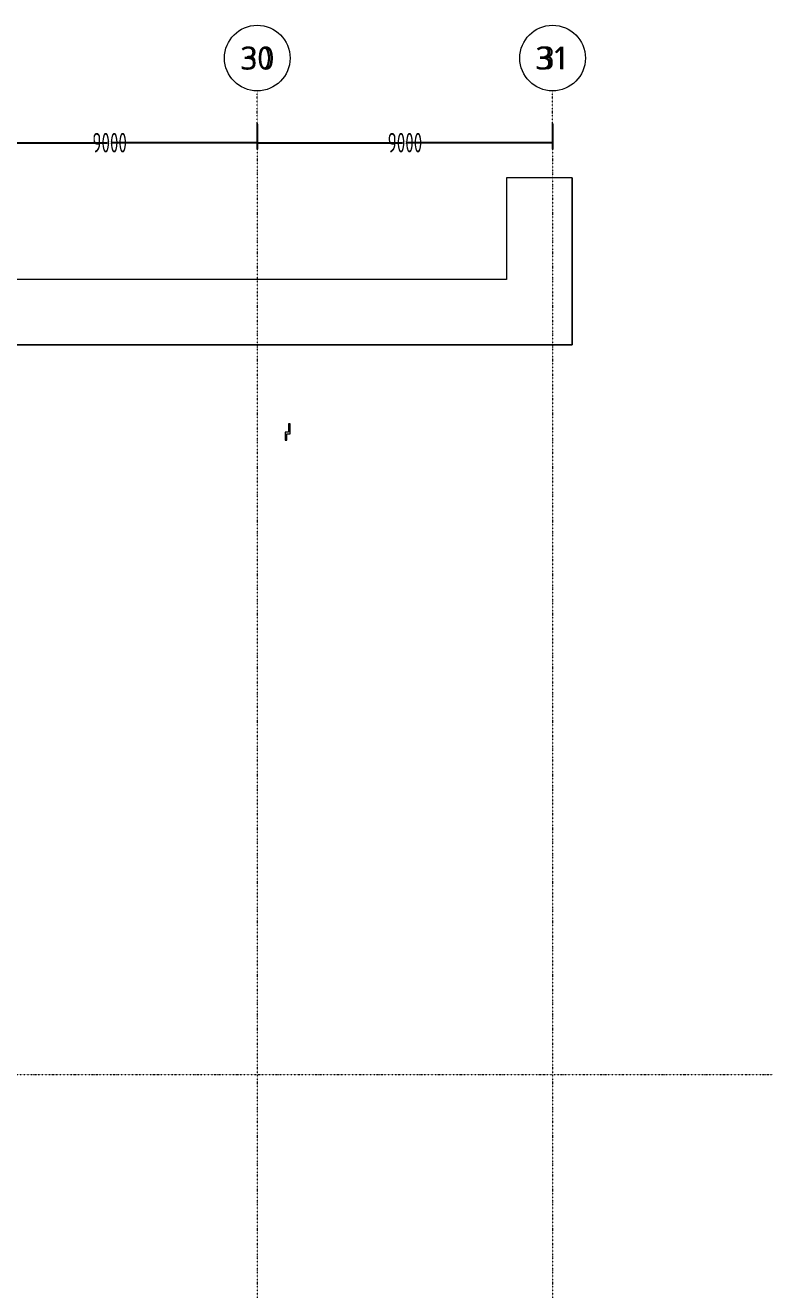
# Model space of a CAD drawing. Extents: x -32000 to 401936, y -48083 to 131250.
# Drawn here: x 245530 to 268065, y 92686 to 131250 of the extents above; entities that cross this region are included whole.
import ezdxf
from ezdxf.enums import TextEntityAlignment as Align

# ---------------------------------------------------------------- set-up
doc = ezdxf.new("R2010")
doc.units = 0
doc.header["$LTSCALE"] = 10
doc.linetypes.add('H12PL4$0$JJP_三點線', pattern=[0.9, 0.3, -0.15, 0, -0.15, 0, -0.15, 0, -0.15])
doc.linetypes.add('XFM7P40ICA$0$H12PL4$0$JJP_三點線', pattern=[0.9, 0.3, -0.15, 0, -0.15, 0, -0.15, 0, -0.15])
for name, color, linetype in [('H12PL4$0$A-DIM', 252, 'Continuous'), ('H12PL4$0$S-GRID', 252, 'Continuous'), ('XFM7P40ICA$0$H12PL4$0$A-DIM', 252, 'Continuous'), ('XFM7P40ICA$0$H12PL4$0$L40_19_HOJO', 252, 'Continuous'), ('XFM7P40ICA$0$H12PL4$0$L40_19_SUGATA2', 252, 'Continuous'), ('XFM7P40ICA$0$H12PL4$0$S-GRID', 252, 'Continuous')]:
    doc.layers.add(name, color=color, linetype=linetype)
doc.styles.add('H12PL4$0$dim-txt', font='isocp.shx', dxfattribs={"width": 0.7, "bigfont": 'chineset.shx'})
doc.styles.add('H12PL4$0$Standard', font='', dxfattribs={"width": 0.8})
doc.styles.add('XFM7P40ICA$0$H12PL4$0$dim-txt', font='isocp.shx', dxfattribs={"width": 0.7, "bigfont": 'chineset.shx'})
doc.styles.add('XFM7P40ICA$0$H12PL4$0$Standard', font='isocp.shx', dxfattribs={"bigfont": 'chineset.shx'})
doc.styles.get('H12PL4$0$Standard').set_extended_font_data('Microsoft JhengHei')
doc.dimstyles.new('H12PL4$0$ARCH-dim-200MM', dxfattribs={"dimscale": 200, "dimtxt": 0.3, "dimasz": 0.1, "dimexe": 0.1, "dimexo": 0.1, "dimgap": 0.05, "dimtad": 1, "dimdec": 0, "dimlfac": 10, "dimrnd": 0.5, "dimdsep": 46, "dimtxsty": 'H12PL4$0$dim-txt', "dimblk": 'H12PL4$0$_Dot', "dimcen": 2, "dimclrd": 256, "dimclre": 256, "dimclrt": 256, "dimadec": 0, "dimazin": 0, "dimtfac": 1, "dimtix": 1, "dimtmove": 2, "dimatfit": 3, "dimldrblk": 'H12PL4$0$_OBLIQUE', "dimfxl": 1, "dimtvp": 1, "dimtolj": 1, "dimarcsym": 0})
doc.dimstyles.new('XFM7P40ICA$0$H12PL4$0$ARCH-dim-2000', dxfattribs={"dimscale": 2000, "dimtxt": 0.3, "dimasz": 0.1, "dimexe": 0.1, "dimexo": 0.1, "dimgap": 0.05, "dimtad": 1, "dimdec": 0, "dimrnd": 0.5, "dimdsep": 46, "dimtxsty": 'XFM7P40ICA$0$H12PL4$0$dim-txt', "dimblk": 'XFM7P40ICA$0$H12PL4$0$_Dot', "dimcen": 2, "dimclrd": 256, "dimclre": 256, "dimclrt": 256, "dimadec": 0, "dimazin": 0, "dimtfac": 1, "dimtix": 1, "dimtmove": 2, "dimatfit": 3, "dimldrblk": 'XFM7P40ICA$0$H12PL4$0$_OBLIQUE', "dimfxl": 1, "dimtvp": 1, "dimtolj": 1, "dimarcsym": 0})

# ---------------------------------------------------------------- blocks, each defined once
blk = doc.blocks.new('*D356')
at = {"layer": 'DEFPOINTS', "color": 0, "linetype": 'Continuous', "transparency": 16777216}
for p in [(243600, 128250), (252600, 128250), (252600, 127670)]:
    blk.add_point(p, dxfattribs=at)
at = {"layer": 'XFM7P40ICA$0$H12PL4$0$A-DIM', "linetype": 'Continuous', "lineweight": -2, "transparency": 16777216}
for p, q in [((243600, 128050), (243600, 127470)), ((252600, 128050), (252600, 127470)), ((243800, 127670), (247466, 127670)), ((252400, 127670), (248734, 127670))]:
    blk.add_line(p, q, dxfattribs=at)
at = {"layer": 'XFM7P40ICA$0$H12PL4$0$A-DIM', "linetype": 'Continuous', "lineweight": 0, "transparency": 16777216, "insert": (248100, 127670), "char_height": 600, "attachment_point": 5, "style": 'XFM7P40ICA$0$H12PL4$0$dim-txt'}
blk.add_mtext('\\A1;9000', dxfattribs=at)
blk = doc.blocks.new('XFM7P40ICA$0$H12PL4$0$_Dot')
blk = doc.blocks.new('XFM7P40ICA$0$H12PL4$0$_OBLIQUE')
at = {"color": 0, "linetype": 'ByBlock', "lineweight": -2}
blk.add_line((-0.5, -0.5), (0.5, 0.5), dxfattribs=at)
blk = doc.blocks.new('*D357')
at = {"layer": 'DEFPOINTS', "color": 0, "linetype": 'Continuous', "transparency": 16777216}
for p in [(252600, 128250), (261600, 128250), (261600, 127670)]:
    blk.add_point(p, dxfattribs=at)
at = {"layer": 'XFM7P40ICA$0$H12PL4$0$A-DIM', "linetype": 'Continuous', "lineweight": -2, "transparency": 16777216}
for p, q in [((252600, 128050), (252600, 127470)), ((261600, 128050), (261600, 127470)), ((252800, 127670), (256466, 127670)), ((261400, 127670), (257734, 127670))]:
    blk.add_line(p, q, dxfattribs=at)
at = {"layer": 'XFM7P40ICA$0$H12PL4$0$A-DIM', "linetype": 'Continuous', "lineweight": 0, "transparency": 16777216, "insert": (257100, 127670), "char_height": 600, "attachment_point": 5, "style": 'XFM7P40ICA$0$H12PL4$0$dim-txt'}
blk.add_mtext('\\A1;9000', dxfattribs=at)
blk = doc.blocks.new('*D547')
at = {"layer": 'DEFPOINTS', "color": 0, "linetype": 'Continuous', "transparency": 16777216}
for p in [(243600, 128250), (252600, 128250), (252600, 127670)]:
    blk.add_point(p, dxfattribs=at)
at = {"layer": 'H12PL4$0$A-DIM', "linetype": 'Continuous', "lineweight": -2, "transparency": 16777216}
for p, q in [((243600, 128230), (243600, 127650)), ((252600, 128230), (252600, 127650)), ((243620, 127670), (248022, 127670)), ((252580, 127670), (248178, 127670))]:
    blk.add_line(p, q, dxfattribs=at)
at = {"layer": 'H12PL4$0$A-DIM', "linetype": 'Continuous', "lineweight": 0, "transparency": 16777216, "insert": (248100, 127670), "char_height": 60, "attachment_point": 5, "style": 'H12PL4$0$dim-txt'}
blk.add_mtext('\\A1;90000', dxfattribs=at)
blk = doc.blocks.new('H12PL4$0$_Dot')
blk = doc.blocks.new('H12PL4$0$_OBLIQUE')
at = {"color": 0, "linetype": 'ByBlock', "lineweight": -2}
blk.add_line((-0.5, -0.5), (0.5, 0.5), dxfattribs=at)
blk = doc.blocks.new('*D548')
at = {"layer": 'DEFPOINTS', "color": 0, "linetype": 'Continuous', "transparency": 16777216}
for p in [(252600, 128250), (261600, 128250), (261600, 127670)]:
    blk.add_point(p, dxfattribs=at)
at = {"layer": 'H12PL4$0$A-DIM', "linetype": 'Continuous', "lineweight": -2, "transparency": 16777216}
for p, q in [((252600, 128230), (252600, 127650)), ((261600, 128230), (261600, 127650)), ((252620, 127670), (257022, 127670)), ((261580, 127670), (257178, 127670))]:
    blk.add_line(p, q, dxfattribs=at)
at = {"layer": 'H12PL4$0$A-DIM', "linetype": 'Continuous', "lineweight": 0, "transparency": 16777216, "insert": (257100, 127670), "char_height": 60, "attachment_point": 5, "style": 'H12PL4$0$dim-txt'}
blk.add_mtext('\\A1;90000', dxfattribs=at)
blk = doc.blocks.new('XFM7P40ICA$0$H12PL4')
at = {"lineweight": 0}
blk.add_lwpolyline([(253550, 119092.7), (253550, 118842.7), (253450, 118842.7), (253450, 118592.7), (253500, 118592.7), (253500, 118792.7), (253600, 118792.7), (253600, 119092.7)], close=True, dxfattribs=at)
at = {"layer": 'XFM7P40ICA$0$H12PL4$0$L40_19_HOJO', "lineweight": 0, "flags": 128}
for points in [[(191950, 111050), (199850, 111050), (199850, 111550), (199050, 111550), (199050, 114950), (201050, 114950), (201050, 106200), (201650, 106200), (201650, 106950), (234550, 106950), (234550, 106200), (235150, 106200), (235150, 114950), (243600, 114950), (243600, 113800), (244100, 113800), (244100, 121500), (262200, 121500), (262200, 126600)], [(260200, 126600), (260200, 123500), (242100, 123500), (242100, 116950), (11050, 116950), (11050, 123550), (2150, 123550), (2150, 126600)], [(262200, 126600), (260200, 126600)]]:
    blk.add_lwpolyline(points, dxfattribs=at)
at = {"layer": 'XFM7P40ICA$0$H12PL4$0$L40_19_SUGATA2', "lineweight": 0, "flags": 128}
blk.add_lwpolyline([(262200, 126600), (262200, 121500), (244100, 121500), (244100, 113800), (243600, 113800), (243600, 114950), (235150, 114950), (235150, 106200), (234550, 106200), (234550, 106950), (201650, 106950), (201650, 106200), (201050, 106200), (201050, 114950), (199050, 114950), (199050, 111550), (199850, 111550), (199850, 111050), (191950, 111050)], dxfattribs=at)
at = {"layer": 'XFM7P40ICA$0$H12PL4$0$S-GRID', "linetype": 'XFM7P40ICA$0$H12PL4$0$JJP_三點線', "lineweight": 0}
for p, q in [((252600, 128250), (252600, 129250)), ((261600, 128250), (261600, 129250)), ((252600, 128250), (252600, -28000)), ((261600, 128250), (261600, -28000)), ((-29000, 99250), (289600, 99250))]:
    blk.add_line(p, q, dxfattribs=at)
at = {"layer": 'XFM7P40ICA$0$H12PL4$0$S-GRID', "lineweight": 0}
for centre in [(252600, 130250), (261600, 130250)]:
    blk.add_circle(centre, 1000, dxfattribs=at)
at = {"layer": 'XFM7P40ICA$0$H12PL4$0$S-GRID', "linetype": 'XFM7P40ICA$0$H12PL4$0$JJP_三點線', "lineweight": 0}
for p in [(252600, 128250), (252600, 128250), (261600, 128250), (261600, 128250)]:
    blk.add_point(p, dxfattribs=at)
at = {"layer": 'XFM7P40ICA$0$H12PL4$0$S-GRID', "style": 'XFM7P40ICA$0$H12PL4$0$Standard'}
for s, p in [('30', (252600, 130600)), ('31', (261600, 130602.4))]:
    blk.add_text(s, height=700, dxfattribs=at).set_placement(p, align=Align.TOP_CENTER)
at = {"layer": 'XFM7P40ICA$0$H12PL4$0$A-DIM', "linetype": 'Continuous', "lineweight": 0}
for base, p1, p2, picture, middle in [((252600, 127670), (243600, 128250), (252600, 128250), '*D356', (248100, 127670)), ((261600, 127670), (252600, 128250), (261600, 128250), '*D357', (257100, 127670))]:
    dim = blk.add_linear_dim(base=base, p1=p1, p2=p2, dimstyle='XFM7P40ICA$0$H12PL4$0$ARCH-dim-2000', dxfattribs=at)
    dim.commit()
    dim.dimension.update_dxf_attribs({"geometry": picture, "text_midpoint": middle, "dimtype": 128})
blk = doc.blocks.new('XFM7P40ICA')
blk.add_blockref('XFM7P40ICA$0$H12PL4', (0, 0))
blk = doc.blocks.new('H12PL4')
at = {"lineweight": 0}
blk.add_lwpolyline([(253550, 119092.66), (253550, 118842.66), (253450, 118842.66), (253450, 118592.66), (253500, 118592.66), (253500, 118792.66), (253600, 118792.66), (253600, 119092.66)], close=True, dxfattribs=at)
at = {"layer": 'H12PL4$0$S-GRID', "linetype": 'H12PL4$0$JJP_三點線', "lineweight": 0}
for p, q in [((252600, 128250), (252600, 129250)), ((261600, 128250), (261600, 129250)), ((252600, 128250), (252600, -28000)), ((261600, 128250), (261600, -28000)), ((-29000, 99250), (289600, 99250))]:
    blk.add_line(p, q, dxfattribs=at)
at = {"layer": 'H12PL4$0$S-GRID', "lineweight": 0}
for centre in [(252600, 130250), (261600, 130250)]:
    blk.add_circle(centre, 1000, dxfattribs=at)
at = {"layer": 'H12PL4$0$S-GRID', "linetype": 'H12PL4$0$JJP_三點線', "lineweight": 0}
for p in [(252600, 128250), (252600, 128250), (261600, 128250), (261600, 128250)]:
    blk.add_point(p, dxfattribs=at)
at = {"layer": 'H12PL4$0$S-GRID', "style": 'H12PL4$0$Standard'}
for s, p in [('30', (252600, 130600)), ('31', (261600, 130602.36))]:
    blk.add_text(s, height=700, dxfattribs=at).set_placement(p, align=Align.TOP_CENTER)
at = {"layer": 'H12PL4$0$A-DIM', "linetype": 'Continuous', "lineweight": 0}
for base, p1, p2, picture, middle in [((252600, 127670), (243600, 128250), (252600, 128250), '*D547', (248100, 127670)), ((261600, 127670), (252600, 128250), (261600, 128250), '*D548', (257100, 127670))]:
    dim = blk.add_linear_dim(base=base, p1=p1, p2=p2, dimstyle='H12PL4$0$ARCH-dim-200MM', dxfattribs=at)
    dim.commit()
    dim.dimension.update_dxf_attribs({"geometry": picture, "text_midpoint": middle, "dimtype": 128})

msp = doc.modelspace()

# ---------------------------------------------------------------- block references
msp.add_blockref('XFM7P40ICA', (0, 0))

# ---------------------------------------------------------------- next in the draw order: block references
msp.add_blockref('H12PL4', (0, 0))

doc.saveas('drawing.dxf')
